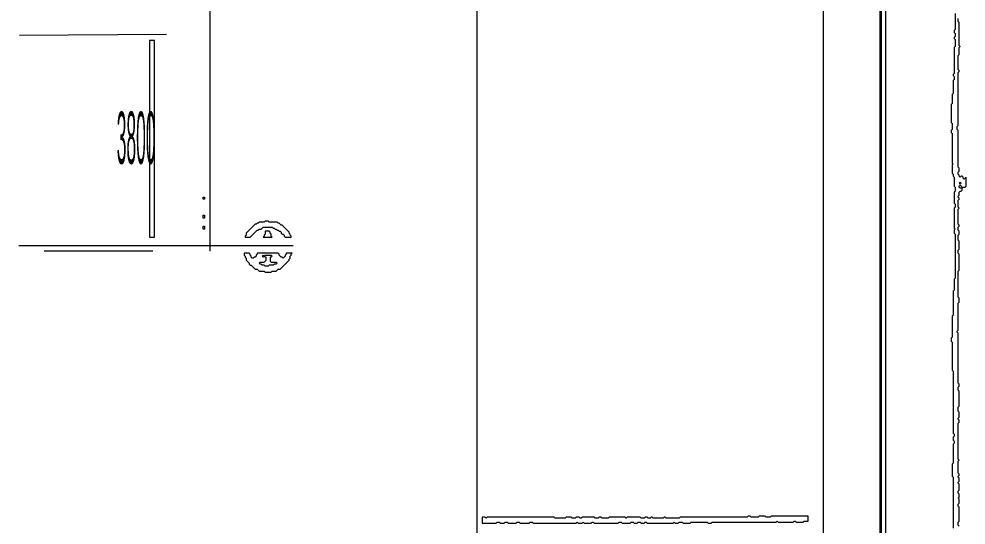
# Model space of a CAD drawing. Header units: millimetres. Extents: x 1 to 419, y 0 to 297.
# Drawn here: x 336.4 to 419.4, y 84 to 128.3 of the extents above; entities that cross this region are included whole.
import ezdxf

# ---------------------------------------------------------------- set-up
doc = ezdxf.new("R2010")
doc.units = ezdxf.units.MM
for name, color, linetype, lineweight in [('OCR_TEXT', 6, 'Continuous', 0), ('TRACE_CURVE', 6, 'Continuous', 0), ('TRACE_STRAIGHT', 5, 'Continuous', 0), ('TRACE_TEXT_SYMBOL', 6, 'Continuous', 0)]:
    doc.layers.add(name, color=color, linetype=linetype, lineweight=lineweight)
doc.styles.add('wqy-unicode', font='wqy-unicode.lff')

msp = doc.modelspace()

# ---------------------------------------------------------------- linework, layer by layer
at = {"layer": 'TRACE_CURVE', "color": 6}
for points in [[(411.862, 142.746), (411.95, 142.746), (411.95, 69.184), (411.862, 69.184)], [(347.845, 126.457), (347.845, 109.205), (348.283, 109.205), (348.283, 126.457)], [(418.78, 113.934), (418.868, 114.022), (418.956, 113.934), (418.868, 113.847)], [(418.78, 113.671), (418.868, 113.759), (419.043, 113.584), (418.956, 113.496), (418.868, 113.496), (418.78, 113.584)]]:
    msp.add_lwpolyline(points, close=True, dxfattribs=at)
for points in [[(418.43, 128.822), (418.43, 127.421), (418.343, 127.333), (418.343, 127.158), (418.43, 127.07), (418.43, 126.808), (418.343, 126.72), (418.343, 126.632), (418.43, 126.545), (418.43, 125.932), (418.343, 125.844), (418.343, 123.567), (418.255, 123.48), (418.255, 123.392), (418.343, 123.305), (418.343, 123.042), (418.255, 122.954), (418.255, 121.816), (418.167, 121.728), (418.167, 120.94), (418.08, 120.853), (418.08, 119.276), (418.167, 119.189), (418.167, 118.663), (418.08, 118.576), (418.08, 118.4), (418.167, 118.313), (418.167, 115.686), (418.255, 115.598), (418.167, 115.511), (418.167, 114.81), (418.255, 114.722), (418.255, 114.547), (418.343, 114.46), (418.343, 113.671), (418.43, 113.584), (418.43, 113.234), (418.343, 113.146), (418.343, 112.183), (418.43, 112.095), (418.43, 111.832), (418.343, 111.745), (418.343, 109.993), (418.43, 109.906), (418.343, 109.818), (418.343, 109.555), (418.43, 109.468), (418.43, 105.615), (418.343, 105.527), (418.343, 104.564), (418.255, 104.476), (418.255, 102.374)], [(419.131, 114.372), (419.131, 114.46), (419.043, 114.547), (418.956, 114.547), (418.868, 114.46), (418.78, 114.547), (418.78, 114.635), (418.693, 114.722), (418.693, 114.898), (418.78, 114.985), (418.78, 115.248), (418.693, 115.335), (418.693, 118.576), (418.605, 118.663), (418.605, 118.926), (418.693, 119.013), (418.693, 123.655), (418.78, 123.743), (418.78, 123.83), (418.693, 123.918), (418.693, 125.144), (418.78, 125.231), (418.78, 125.844), (418.868, 125.932), (418.78, 126.019), (418.78, 128.034), (418.693, 128.121), (418.693, 128.384)], [(418.693, 88.538), (418.693, 89.589), (418.78, 89.676), (418.693, 89.764), (418.693, 92.916), (418.78, 93.004), (418.78, 93.179), (418.693, 93.267), (418.693, 93.354), (418.78, 93.442), (418.78, 93.88), (418.693, 93.967), (418.693, 94.318), (418.78, 94.405), (418.78, 95.719), (418.693, 95.806), (418.693, 96.069), (418.78, 96.157), (418.78, 96.332), (418.693, 96.419), (418.693, 100.798), (418.605, 100.886), (418.605, 100.973), (418.693, 101.061), (418.693, 103.425), (418.78, 103.513), (418.78, 103.863), (418.693, 103.951), (418.693, 106.228), (418.78, 106.315), (418.78, 107.716), (418.693, 107.804), (418.693, 108.067), (418.78, 108.154), (418.78, 108.855), (418.693, 108.942), (418.693, 109.38), (418.78, 109.468), (418.78, 109.731), (418.693, 109.818), (418.693, 110.081), (418.78, 110.168), (418.78, 110.256), (418.693, 110.344), (418.693, 111.657), (418.78, 111.745), (418.693, 111.832), (418.693, 112.445), (418.78, 112.533), (418.78, 112.621), (418.693, 112.708), (418.693, 112.796), (418.78, 112.883), (418.78, 113.146), (418.868, 113.234), (418.956, 113.234), (419.043, 113.321), (419.043, 113.496), (419.131, 113.584), (419.306, 113.584), (419.393, 113.671), (419.393, 114.46), (419.218, 114.284), (419.131, 114.372)], [(418.255, 102.374), (418.167, 102.287), (418.167, 100.448), (418.08, 100.36), (418.08, 100.097), (418.167, 100.01), (418.167, 97.558), (418.255, 97.47), (418.255, 92.041), (418.343, 91.953), (418.343, 91.778), (418.255, 91.69), (418.255, 91.428), (418.343, 91.34), (418.343, 91.165), (418.255, 91.077), (418.255, 89.413), (418.167, 89.326), (418.167, 88.275), (418.255, 88.187), (418.255, 83.721)], [(418.78, 83.896), (418.693, 83.984), (418.693, 84.246), (418.78, 84.334), (418.78, 85.56), (418.693, 85.648), (418.693, 85.823), (418.78, 85.91), (418.78, 86.261), (418.693, 86.348), (418.78, 86.436), (418.78, 86.699), (418.693, 86.786), (418.693, 86.961), (418.78, 87.049), (418.78, 87.574), (418.693, 87.662), (418.693, 87.749), (418.78, 87.837), (418.78, 88.1), (418.693, 88.187), (418.693, 88.275), (418.78, 88.362), (418.78, 88.45), (418.693, 88.538)]]:
    msp.add_lwpolyline(points, dxfattribs=at)
at = {"layer": 'TRACE_STRAIGHT', "color": 5}
for p, q in [((406.87, 289.913), (406.87, 8.67)), ((412.348, 290.312), (412.348, 3.7)), ((376.52, 289.4), (376.52, 8.598)), ((353.133, 226.293), (353.133, 107.98)), ((336.461, 126.91), (349.336, 127.004)), ((336.421, 108.486), (360.456, 108.486)), ((338.638, 108.026), (348.164, 108.026))]:
    msp.add_line(p, q, dxfattribs=at)
at = {"layer": 'TRACE_TEXT_SYMBOL', "color": 6}
for points in [[(352.574, 112.708), (352.662, 112.708), (352.662, 112.533), (352.574, 112.533)], [(352.574, 111.132), (352.662, 111.132), (352.662, 110.869), (352.574, 110.869)], [(358.004, 110.606), (357.916, 110.519), (357.478, 110.519), (357.391, 110.431), (357.303, 110.431), (357.216, 110.344), (357.128, 110.344), (356.34, 109.555), (356.34, 109.38), (356.252, 109.293), (356.252, 109.205), (356.69, 109.205), (357.303, 109.818), (357.391, 109.818), (357.478, 109.906), (357.654, 109.906), (357.829, 110.081), (358.617, 110.081), (358.704, 109.993), (358.792, 109.993), (358.88, 109.906), (358.967, 109.906), (359.055, 109.818), (359.142, 109.818), (359.23, 109.731), (359.317, 109.731), (359.405, 109.643), (359.405, 109.555), (359.493, 109.468), (359.58, 109.468), (359.668, 109.38), (359.668, 109.293), (359.755, 109.205), (360.281, 109.205), (360.281, 109.293), (360.193, 109.38), (360.193, 109.468), (360.106, 109.555), (360.106, 109.643), (359.493, 110.256), (359.405, 110.256), (359.23, 110.431), (359.142, 110.431), (359.055, 110.519), (358.354, 110.519), (358.267, 110.606)], [(352.574, 110.168), (352.662, 110.168), (352.662, 109.906), (352.574, 109.906)], [(358.004, 109.731), (358.004, 109.468), (357.916, 109.38), (357.916, 109.293), (357.829, 109.205), (358.617, 109.205), (358.529, 109.293), (358.529, 109.468), (358.442, 109.555), (358.442, 109.643), (358.354, 109.731)], [(356.165, 107.804), (356.165, 107.629), (356.252, 107.541), (356.252, 107.454), (356.34, 107.366), (356.34, 107.191), (356.603, 106.928), (356.603, 106.841), (356.69, 106.753), (356.778, 106.753), (357.128, 106.403), (357.303, 106.403), (357.478, 106.228), (357.916, 106.228), (358.004, 106.14), (358.529, 106.14), (358.617, 106.228), (358.967, 106.228), (359.142, 106.403), (359.317, 106.403), (360.106, 107.191), (360.106, 107.279), (360.193, 107.366), (360.193, 107.541), (360.281, 107.629), (360.281, 107.716), (360.368, 107.804), (359.843, 107.804), (359.843, 107.716), (359.755, 107.629), (359.755, 107.541), (359.58, 107.366), (359.493, 107.454), (359.405, 107.454), (359.23, 107.629), (359.23, 107.716), (359.142, 107.804), (357.303, 107.804), (357.303, 107.716), (357.216, 107.629), (357.216, 107.541), (357.128, 107.454), (357.04, 107.454), (356.953, 107.366), (356.865, 107.366), (356.778, 107.454), (356.778, 107.541), (356.69, 107.629), (356.69, 107.716), (356.603, 107.804)], [(357.916, 107.541), (358.004, 107.629), (358.529, 107.629), (358.617, 107.541), (358.529, 107.454), (358.442, 107.454), (358.442, 107.103), (358.529, 107.016), (358.967, 107.016), (359.055, 106.928), (358.967, 106.841), (358.792, 106.841), (358.704, 106.753), (358.354, 106.753), (358.267, 106.666), (358.004, 106.666), (357.916, 106.753), (357.741, 106.753), (357.654, 106.841), (357.566, 106.841), (357.478, 106.928), (357.566, 107.016), (357.916, 107.016), (358.091, 107.191), (358.091, 107.454), (358.004, 107.454)], [(357.741, 107.541), (357.829, 107.629), (357.916, 107.541), (357.829, 107.454)]]:
    msp.add_lwpolyline(points, close=True, dxfattribs=at)
for points in [[(400.302, 84.772), (400.215, 84.684), (394.347, 84.684), (394.26, 84.597), (393.121, 84.597), (393.034, 84.684), (392.946, 84.684), (392.858, 84.597), (391.983, 84.597), (391.895, 84.684), (391.807, 84.684), (391.72, 84.597), (391.545, 84.597), (391.457, 84.684), (391.282, 84.684), (391.194, 84.597), (390.932, 84.597), (390.844, 84.684), (389.706, 84.684), (389.618, 84.597), (389.531, 84.684), (388.129, 84.684), (388.042, 84.597), (387.516, 84.597), (387.429, 84.684), (387.254, 84.684), (387.166, 84.597), (386.903, 84.597), (386.816, 84.684), (385.765, 84.684), (385.677, 84.597), (385.59, 84.597), (385.502, 84.684), (385.239, 84.684), (385.152, 84.597), (384.889, 84.597), (384.802, 84.684), (384.364, 84.684), (384.276, 84.597), (383.4, 84.597), (383.313, 84.684), (377.445, 84.684), (377.358, 84.597), (377.27, 84.684), (377.007, 84.684), (377.007, 84.159), (378.233, 84.159), (378.321, 84.246), (378.496, 84.246), (378.584, 84.159), (378.934, 84.159), (379.022, 84.246), (379.197, 84.246), (379.284, 84.159), (379.985, 84.159), (380.073, 84.246), (380.248, 84.246), (380.335, 84.159), (381.123, 84.159), (381.211, 84.246), (381.386, 84.246), (381.474, 84.159), (385.239, 84.159), (385.327, 84.246)], [(385.327, 84.246), (385.415, 84.159), (385.765, 84.159), (385.852, 84.246), (385.94, 84.159), (386.553, 84.159), (386.641, 84.246), (386.728, 84.246), (386.816, 84.159), (388.918, 84.159), (389.005, 84.246), (389.18, 84.246), (389.268, 84.159), (389.968, 84.159), (390.056, 84.246), (390.231, 84.246), (390.319, 84.159), (390.581, 84.159), (390.669, 84.246), (390.844, 84.246), (390.932, 84.159), (391.194, 84.159), (391.282, 84.246), (391.37, 84.246), (391.457, 84.159), (393.734, 84.159), (393.822, 84.246), (393.909, 84.159), (394.172, 84.159), (394.26, 84.246), (394.522, 84.246), (394.61, 84.159), (395.223, 84.159), (395.31, 84.246), (396.712, 84.246), (396.799, 84.159), (397.062, 84.159), (397.15, 84.246), (402.754, 84.246), (402.842, 84.334), (402.929, 84.246), (404.243, 84.246), (404.331, 84.334), (404.418, 84.334), (404.506, 84.246), (405.119, 84.246), (405.206, 84.334), (405.557, 84.334), (405.557, 84.772), (402.316, 84.772), (402.229, 84.684), (401.879, 84.684), (401.791, 84.772), (401.266, 84.772), (401.178, 84.684), (400.565, 84.684), (400.477, 84.772), (400.302, 84.772)]]:
    msp.add_lwpolyline(points, dxfattribs=at)

# ---------------------------------------------------------------- texts
at = {"layer": 'OCR_TEXT', "color": 6, "style": 'wqy-unicode', "width": 0.25}
msp.add_text('3800', height=4.5766, dxfattribs=at).set_placement((344.985, 115.642))

doc.saveas('drawing.dxf')
